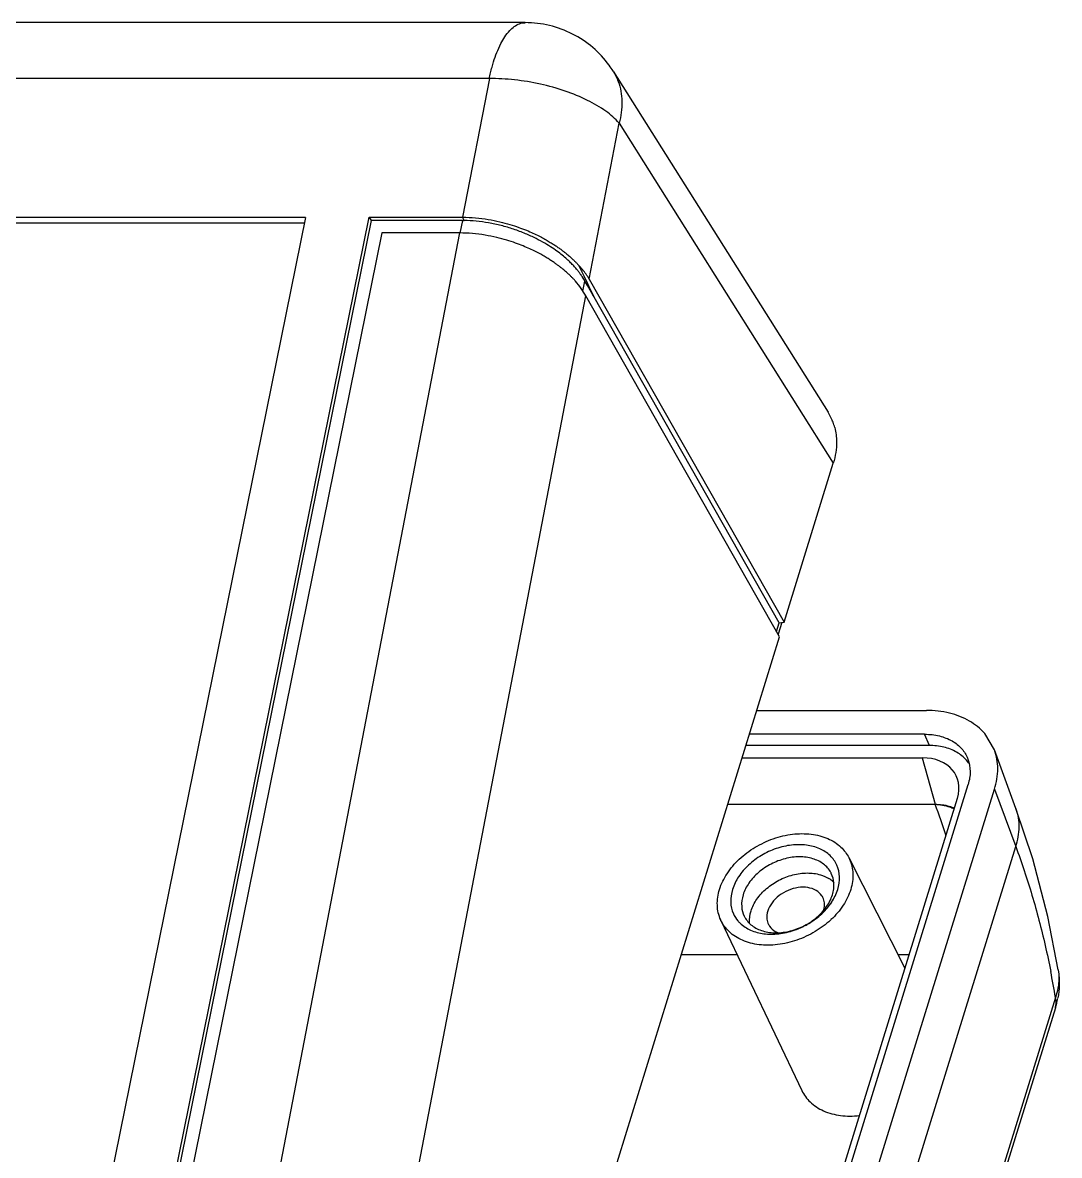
# Model space of a CAD drawing. Header units: inches. Extents: x 4741 to 5418, y 792 to 1263.
# Drawn here: x 5003.3 to 5063.2, y 933.7 to 999.1 of the extents above; entities that cross this region are included whole.
import ezdxf

# ---------------------------------------------------------------- set-up
doc = ezdxf.new("R2010")
doc.units = ezdxf.units.IN
doc.header["$MEASUREMENT"] = 0

msp = doc.modelspace()

# ---------------------------------------------------------------- linework, layer by layer
at = {"color": 7, "linetype": 'Continuous'}
for p, q in [((5032.329, 999.079), (4862.357, 999.079)), ((5037.405, 996.279), (5049.821, 976.584)), ((5030.257, 995.85), (4860.285, 995.85)), ((5030.257, 995.85), (5028.708, 987.842)), ((5036.02, 984.271), (5037.752, 993.274)), ((5037.752, 993.274), (5050.122, 973.649)), ((5019.63, 987.829), (4867.66, 987.829)), ((5019.632, 987.829), (4998.952, 885.832)), ((5002.634, 885.82), (5023.319, 987.841)), ((5023.422, 987.651), (5002.775, 885.819)), ((5023.319, 987.842), (5028.708, 987.842)), ((5023.319, 987.841), (5023.422, 987.651)), ((5028.715, 987.65), (5023.421, 987.65)), ((5028.58, 986.925), (5028.727, 987.65)), ((5028.793, 987.65), (5028.708, 987.842)), ((5019.565, 987.5), (4867.818, 987.5)), ((5024.056, 986.936), (5003.738, 886.726)), ((5028.537, 986.935), (5009.25, 886.727)), ((5028.537, 986.934), (5024.056, 986.934)), ((5035.404, 985.082), (5035.705, 984.462)), ((5035.705, 984.462), (5035.733, 984.403)), ((5035.733, 984.403), (5035.839, 984.184)), ((5035.663, 983.576), (5035.775, 984.161)), ((5035.922, 983.901), (5035.775, 984.161)), ((5035.839, 984.184), (5036.005, 983.841)), ((5036.149, 983.498), (5035.922, 983.901)), ((5036.005, 983.841), (5036.153, 983.535)), ((5036.02, 984.271), (5047.282, 964.456)), ((5016.561, 883.156), (5035.833, 983.299)), ((5047.022, 963.614), (5035.833, 983.299)), ((5036.153, 983.535), (5036.185, 983.47)), ((5036.185, 983.47), (5036.306, 983.221)), ((5046.993, 964.417), (5036.306, 983.221)), ((5047.282, 964.456), (5050.122, 973.648)), ((5046.843, 963.929), (5046.993, 964.417)), ((5047.14, 964.437), (5046.934, 963.769)), ((5046.993, 964.417), (5047.282, 964.456)), ((5020.187, 876.777), (5047.022, 963.614)), ((5045.707, 959.36), (5055.501, 959.36)), ((5055.398, 957.989), (5045.283, 957.989)), ((5055.678, 957.34), (5055.382, 957.989)), ((5059.425, 957.089), (5058.867, 958.031)), ((5055.678, 957.34), (5045.083, 957.34)), ((5060.673, 953.702), (5059.425, 957.089)), ((5044.862, 956.626), (5055.257, 956.626)), ((5055.257, 956.626), (5056.006, 953.947)), ((5025.446, 850.045), (5057.909, 955.092)), ((5057.285, 954.286), (5024.937, 849.607)), ((5027.142, 850.316), (5059.437, 954.823)), ((5059.437, 954.823), (5060.658, 951.509)), ((5044.034, 953.947), (5056.006, 953.947)), ((5061.638, 950.802), (5060.673, 953.703)), ((5028.489, 847.412), (5060.658, 951.509)), ((5051.02, 950.863), (5054.254, 944.477)), ((5043.635, 947.24), (5048.301, 937.421)), ((5044.581, 945.249), (5041.346, 945.249)), ((5054.493, 945.249), (5053.863, 945.249)), ((5063.11, 944.378), (5063.11, 944.374)), ((5062.953, 942.782), (5031.388, 840.637)), ((5062.947, 942.188), (5031.382, 840.043))]:
    msp.add_line(p, q, dxfattribs=at)
msp.add_lwpolyline([(5063.108, 944.378), (5062.507, 947.473), (5061.638, 950.802)], dxfattribs=at)
for centre, radius, start, end in [((5031.815, 981.876), 4.574, 35.12506, 37.35175), ((5032.018, 982.019), 4.326, 33.73255, 35.11738), ((5047.153, 974.899), 3.155, 22.89683, 32.2395), ((5047.226, 974.932), 3.075, 20.39127, 22.87126), ((5047.17, 974.912), 3.134, 14.4406, 20.36309), ((5056.314, 955.198), 1.977, 33.63158, 40.87659), ((5014.443, 938.594), 44.308, 17.77828, 20.27321), ((5048.961, 948.183), 1.732, 53.06861, 58.53377), ((5049.013, 948.252), 1.646, 45.06854, 53.05762), ((5047.196, 950.152), 3.387, 324.53233, 326.71079), ((5046.008, 948.395), 1.828, 220.05316, 226.17588), ((5046.379, 950.984), 4.561, 296.22697, 297.67412), ((5012.693, 934.438), 50.948, 9.42623, 11.15306), ((5058.174, 943.673), 4.999, 342.68996, 349.45513), ((5062.043, 942.473), 0.947, 342.50728, 350.46522)]:
    msp.add_arc(centre, radius, start, end, dxfattribs=at)
for centre, major_axis, ratio, start_param, end_param in [((5030.586, 984.021), (5.509, -2.819), 0.479089, 0.630293, 0.853626), ((5054.503, 954.266), (2.71, 1.346), 0.715636, 5.6853, 7.247351)]:
    msp.add_ellipse(centre, major_axis=major_axis, ratio=ratio, start_param=start_param, end_param=end_param, dxfattribs=at)
for points, start_tangent, end_tangent in [([(5030.499, 996.809), (5030.921, 997.866), (5031.433, 998.619), (5032.001, 999.019), (5032.329, 999.074)], (0.295247, 0.955421), (0.999987, 0.005021)), ([(5037.406, 996.277), (5037.172, 996.621), (5036.229, 997.638), (5035.06, 998.421), (5033.735, 998.912), (5032.329, 999.079)], (-0.532842, 0.846215), (-1, 0)), ([(5030.257, 995.85), (5030.33, 996.182), (5030.41, 996.502), (5030.499, 996.809)], (0.198712, 0.980058), (0.295247, 0.955421)), ([(5037.406, 996.276), (5037.697, 995.688), (5037.914, 994.53), (5037.752, 993.273)], (0.532279, -0.846569), (-0.264444, -0.964401)), ([(5037.752, 993.274), (5036.99, 993.96), (5035.929, 994.591), (5034.64, 995.124), (5033.203, 995.528), (5031.71, 995.775), (5030.257, 995.85)], (-0.648347, 0.761345), (-0.999954, -0.00955)), ([(5028.708, 987.843), (5029.456, 987.81), (5030.194, 987.716), (5030.864, 987.58), (5031.445, 987.424), (5031.953, 987.258), (5032.393, 987.089), (5032.777, 986.923), (5033.113, 986.762), (5033.406, 986.607), (5033.663, 986.461), (5033.889, 986.324), (5034.087, 986.195), (5034.262, 986.074), (5034.417, 985.962), (5034.555, 985.858), (5034.676, 985.761), (5034.785, 985.671), (5034.882, 985.588), (5034.969, 985.511), (5035.046, 985.44), (5035.116, 985.375), (5035.178, 985.314), (5035.233, 985.259), (5035.283, 985.209), (5035.327, 985.163), (5035.367, 985.121), (5035.404, 985.083)], (0.999999, 0.001016), (0.695372, -0.71865)), ([(5028.715, 987.65), (5028.746, 987.65), (5028.769, 987.65), (5028.793, 987.65)], (1, 0), (0.999958, -0.009165)), ([(5035.451, 984.651), (5035.326, 984.809), (5035.177, 984.98), (5035.001, 985.167), (5034.791, 985.368), (5034.542, 985.586), (5034.244, 985.821), (5033.889, 986.072), (5033.464, 986.337), (5032.955, 986.612), (5032.348, 986.891), (5031.661, 987.15), (5030.938, 987.362), (5030.213, 987.517), (5029.496, 987.613), (5028.793, 987.65)], (-0.606531, 0.79506), (-0.999958, 0.009164)), ([(5035.225, 984.157), (5035.189, 984.199), (5035.149, 984.242), (5035.105, 984.29), (5035.055, 984.342), (5034.999, 984.398), (5034.937, 984.46), (5034.867, 984.527), (5034.79, 984.599), (5034.703, 984.677), (5034.605, 984.761), (5034.496, 984.852), (5034.374, 984.949), (5034.236, 985.054), (5034.08, 985.167), (5033.905, 985.288), (5033.705, 985.418), (5033.479, 985.556), (5033.222, 985.702), (5032.928, 985.856), (5032.593, 986.017), (5032.209, 986.183), (5031.768, 986.352), (5031.262, 986.518), (5030.682, 986.673), (5030.014, 986.808), (5029.281, 986.902), (5028.535, 986.934)], (-0.651434, 0.758705), (-1, 0.000685)), ([(5036.02, 984.271), (5035.844, 984.55), (5035.638, 984.821), (5035.404, 985.082)], (-0.494142, 0.869381), (-0.695428, 0.718596)), ([(5035.775, 984.161), (5035.716, 984.263), (5035.644, 984.379), (5035.616, 984.422)], (-0.489727, 0.871876), (-0.555244, 0.831688)), ([(5036.306, 983.222), (5036.272, 983.28), (5036.234, 983.346), (5036.194, 983.418), (5036.149, 983.498)], (-0.494394, 0.869238), (-0.490907, 0.871212)), ([(5050.205, 975.694), (5050.311, 974.869), (5050.122, 973.648)], (0.249797, -0.968298), (-0.295483, -0.955348)), ([(5058.867, 958.031), (5057.985, 958.752), (5056.837, 959.205), (5055.501, 959.36)], (-0.654963, 0.755661), (-1, -0.00039)), ([(5055.398, 957.989), (5056.249, 957.89), (5056.981, 957.601), (5057.544, 957.141), (5057.877, 956.6)], (0.999999, 0.001336), (0.378103, -0.925763)), ([(5057.809, 956.492), (5057.246, 956.952), (5056.514, 957.241), (5055.662, 957.34)], (-0.654486, 0.756074), (-0.999999, 0.001338)), ([(5059.437, 954.823), (5059.619, 955.998), (5059.425, 957.089)], (0.295247, 0.955421), (-0.346302, 0.938123)), ([(5057.877, 956.6), (5057.9, 956.541), (5058.024, 955.842), (5057.909, 955.092)], (0.378103, -0.925763), (-0.295247, -0.955421)), ([(5056.006, 953.947), (5056.811, 953.836), (5057.115, 953.723)], (0.999999, 0.001576), (0.909669, -0.415333)), ([(5056.006, 953.947), (5056.834, 953.794), (5057.104, 953.686)], (0.998957, -0.04566), (0.90541, -0.424537)), ([(5060.658, 951.509), (5060.856, 952.637), (5060.686, 953.666), (5060.673, 953.702)], (0.322107, 0.946703), (-0.34608, 0.938205)), ([(5043.551, 949.027), (5043.987, 949.938), (5044.693, 950.771), (5045.606, 951.459), (5046.658, 951.953), (5047.771, 952.215), (5048.848, 952.218), (5049.804, 951.964), (5050.56, 951.474), (5051.02, 950.863)], (0.295247, 0.955421), (0.452769, -0.891628)), ([(5050.481, 949.758), (5050.327, 950.427), (5049.936, 950.979), (5049.337, 951.375), (5048.573, 951.585), (5047.711, 951.588), (5046.818, 951.384), (5045.968, 950.99), (5045.225, 950.435), (5044.652, 949.761), (5044.3, 949.027)], (-0.038312, 0.999266), (-0.295247, -0.955421)), ([(5060.658, 951.509), (5061.594, 948.7), (5062.36, 945.79), (5062.679, 944.293)], (0.347315, -0.937749), (0.193512, -0.981098)), ([(5050.005, 949.95), (5049.977, 950.006), (5049.556, 950.491), (5048.933, 950.802), (5048.17, 950.91), (5047.339, 950.802), (5046.524, 950.491), (5045.804, 950.006), (5045.248, 949.394), (5044.913, 948.717)], (-0.439265, 0.898357), (-0.295247, -0.955421)), ([(5051.02, 950.863), (5051.058, 950.782), (5051.254, 949.942), (5051.128, 949.027)], (0.452769, -0.891628), (-0.295247, -0.955421)), ([(5045.37, 947.784), (5045.71, 948.468), (5046.268, 949.079), (5046.981, 949.558), (5047.788, 949.868), (5048.617, 949.977), (5049.38, 949.873), (5049.865, 949.66)], (0.295247, 0.955421), (0.852641, -0.522497)), ([(5050.154, 949.394), (5050.005, 949.95)], (-0.074166, 0.997246), (-0.439265, 0.898357)), ([(5050.379, 949.027), (5050.481, 949.758)], (0.295247, 0.955421), (-0.038312, 0.999266)), ([(5049.519, 948.556), (5049.456, 948.666), (5049.126, 948.969), (5048.652, 949.133), (5048.094, 949.135), (5047.518, 948.975), (5046.996, 948.672), (5046.583, 948.257), (5046.337, 947.784)], (-0.439034, 0.89847), (-0.295247, -0.955421)), ([(5050.071, 948.717), (5050.145, 949.056)], (0.295247, 0.955421), (0.124208, 0.992256)), ([(5050.145, 949.056), (5050.154, 949.394)], (0.124208, 0.992256), (-0.074166, 0.997246)), ([(5043.635, 947.24), (5043.62, 947.272), (5043.424, 948.113), (5043.551, 949.027)], (-0.429794, 0.902927), (0.295247, 0.955421)), ([(5044.3, 949.027), (5044.198, 948.297), (5044.351, 947.628), (5044.609, 947.219)], (-0.295247, -0.955421), (0.643428, -0.765506)), ([(5044.913, 948.717), (5044.83, 948.039), (5044.978, 947.483)], (-0.295247, -0.955421), (0.439265, -0.898357)), ([(5049.58, 947.852), (5049.609, 948.255), (5049.519, 948.556)], (0.242589, 0.970129), (-0.439034, 0.89847)), ([(5049.735, 948.039), (5050.071, 948.717)], (0.568035, 0.823005), (0.295247, 0.955421)), ([(5051.128, 949.027), (5050.692, 948.117), (5049.986, 947.283), (5049.958, 947.258)], (-0.295247, -0.955421), (-0.734425, -0.67869)), ([(5050.027, 948.294), (5050.226, 948.642)], (0.54879, 0.835961), (0.437428, 0.899253)), ([(5050.226, 948.642), (5050.379, 949.027)], (0.437428, 0.899253), (0.295247, 0.955421)), ([(5045.287, 947.108), (5045.37, 947.784)], (-0.072764, 0.997349), (0.295247, 0.955421)), ([(5046.337, 947.784), (5046.29, 947.313), (5046.379, 947.012)], (-0.295247, -0.955421), (0.439034, -0.89847)), ([(5049.18, 947.427), (5049.735, 948.039)], (0.758507, 0.651664), (0.568035, 0.823005)), ([(5049.453, 947.619), (5049.954, 948.187)], (0.73165, 0.681681), (0.580169, 0.814496)), ([(5049.958, 947.258), (5049.073, 946.595), (5048.02, 946.101), (5046.907, 945.84), (5045.831, 945.836), (5044.875, 946.09), (5044.118, 946.581), (5043.635, 947.24)], (-0.734425, -0.67869), (-0.429794, 0.902927)), ([(5044.743, 947.076), (5045.342, 946.68), (5046.106, 946.47), (5046.967, 946.467)], (0.721435, -0.692482), (0.993536, 0.113519)), ([(5044.978, 947.483), (5045.007, 947.427), (5045.428, 946.942), (5046.05, 946.631), (5046.814, 946.523)], (0.439265, -0.898357), (1, 0)), ([(5046.814, 946.523), (5047.644, 946.631), (5048.459, 946.942), (5049.18, 947.427)], (1, 0), (0.758507, 0.651664)), ([(5048.497, 946.945), (5048.71, 947.064), (5049.453, 947.619)], (0.885604, 0.464441), (0.73165, 0.681681)), ([(5046.379, 947.012), (5046.443, 946.902), (5046.773, 946.599), (5046.935, 946.52)], (0.439034, -0.89847), (0.928301, -0.371829)), ([(5046.967, 946.467), (5047.86, 946.671), (5048.394, 946.893)], (0.993536, 0.113519), (0.897051, 0.441927)), ([(5063.11, 944.374), (5063.149, 943.879), (5062.954, 942.782)], (0.161849, -0.986815), (-0.329349, -0.944208)), ([(5063.11, 944.374), (5063.169, 943.496), (5063.089, 942.759)], (0.161825, -0.986819), (-0.182768, -0.983156)), ([(5062.978, 942.316), (5062.953, 942.782)], (0.165734, 0.986171), (-0.248242, 0.968698)), ([(5048.301, 937.421), (5048.784, 936.755), (5049.556, 936.245), (5050.54, 935.975), (5051.626, 935.968)], (0.429889, -0.902882), (0.994056, 0.108867))]:
    msp.add_spline(points, degree=3, dxfattribs=dict(at, start_tangent=start_tangent, end_tangent=end_tangent))

doc.saveas('drawing.dxf')
